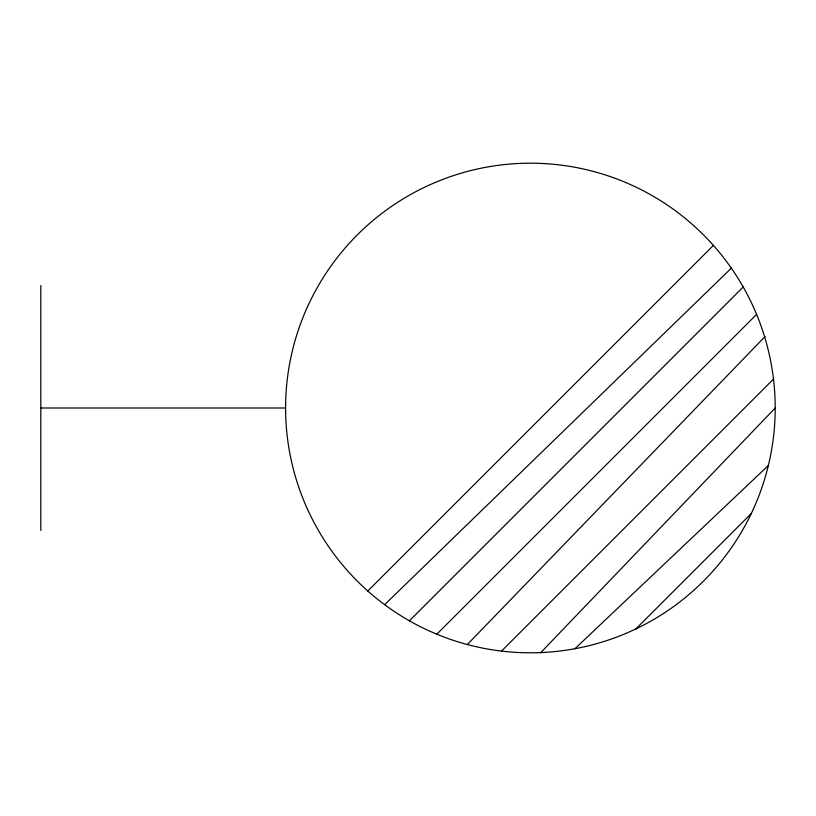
<?xml version="1.0" encoding="UTF-8"?>
<svg xmlns="http://www.w3.org/2000/svg" width="816" height="816" viewBox="0 0 816 816"><rect width="100%" height="100%" fill="white"/><g stroke="black" fill="none" stroke-linecap="round" stroke-linejoin="round"><path stroke-width="1.22" d="M540.6 652.8L775.2 408A244.8 244.8 0 0 0 408 195.993A244.8 244.8 0 0 0 408 620.007A244.8 244.8 0 0 0 775.2 408M467.333 644.538L765 336.6M367.802 590.998L713.398 245.402M409.397 620.803L743.203 286.997M436.805 634.205L756.595 314.395M501.514 651.086L773.486 379.114M635.899 628.901L751.301 513.509M384.642 604.676L731.34 268.168M574.954 648.71L768.356 465.487M40.8 408L285.6 408M40.8 285.6L40.8 530.4"/></g></svg>
